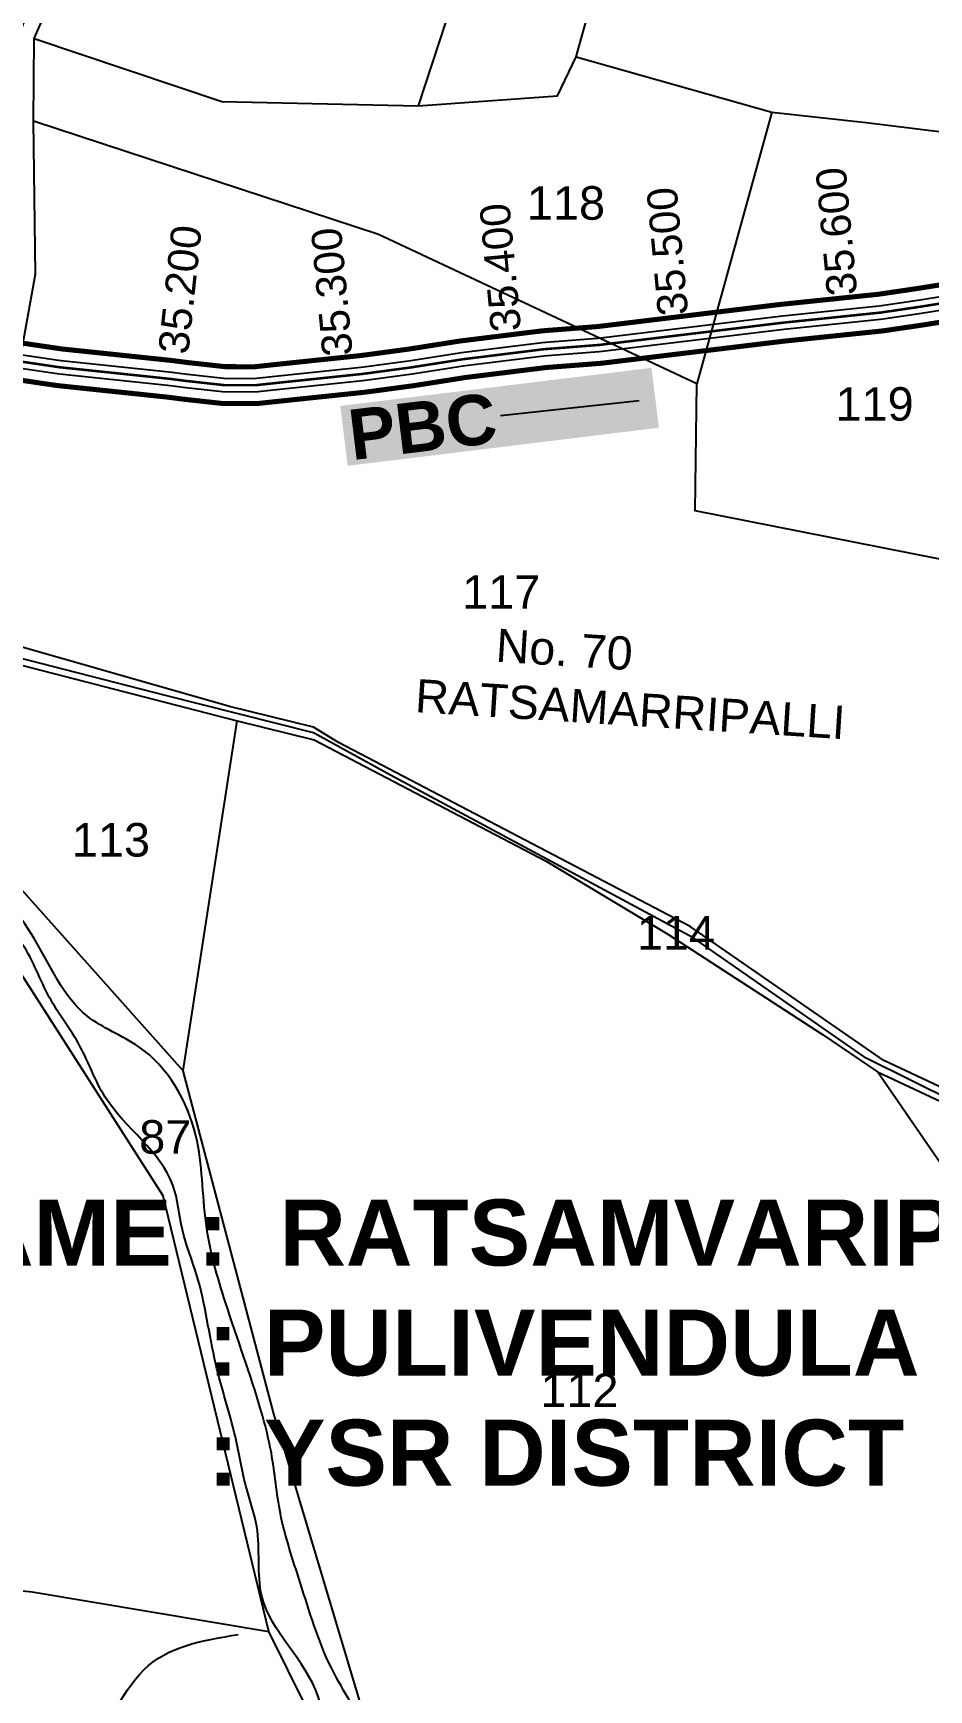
# Model space of a CAD drawing. Header units: inches. Extents: x 200003 to 248779, y 1594258 to 1607376.
# Drawn here: x 201964 to 202499, y 1600093 to 1601081 of the extents above; entities that cross this region are included whole.
import ezdxf
from ezdxf.enums import TextEntityAlignment as Align

# ---------------------------------------------------------------- set-up
doc = ezdxf.new("R2010")
doc.units = ezdxf.units.IN
doc.header["$LTSCALE"] = 15
doc.header["$MEASUREMENT"] = 0
doc.linetypes.add('HIDDEN2', pattern=[0.1875, 0.125, -0.0625])
for name, color, linetype in [('CANAL1', 7, 'Continuous'), ('CSMark', 72, 'Continuous'), ('PAPER SIZE', 5, 'Continuous'), ('PLOT', 7, 'Continuous'), ('PLOTS NO', 7, 'Continuous'), ('ROAD', 1, 'Continuous'), ('STREAM', 4, 'Continuous'), ('STRUCTURE', 5, 'Continuous'), ('TEXT', 1, 'Continuous'), ('text2', 7, 'Continuous')]:
    doc.layers.add(name, color=color, linetype=linetype)
doc.styles.get("Standard").update_dxf_attribs({"font": 'arial.ttf'})
doc.dimstyles.get("Standard").update_dxf_attribs({"dimtxt": 0.18, "dimasz": 0.18, "dimexe": 0.18, "dimexo": 0.0625, "dimgap": 0.09, "dimtad": 0, "dimtih": 1, "dimtoh": 1, "dimdec": 4, "dimzin": 0, "dimdsep": 46, "dimtxsty": 'Standard', "dimcen": 0.09, "dimadec": 0, "dimazin": 0, "dimtfac": 1, "dimtdec": 4, "dimtofl": 0, "dimtmove": 0, "dimatfit": 3, "dimfxl": 1, "dimtolj": 1, "dimtzin": 0, "dimarcsym": 0})

# ---------------------------------------------------------------- blocks, each defined once
blk = doc.blocks.new('PBC')
at = {"layer": 'STRUCTURE', "color": 5, "insert": (13.58418735620216, 8.749394984683022), "char_height": 30, "width": 181.0570371527063, "attachment_point": 1, "rotation": 325.634693942822, "bg_fill": 1, "box_fill_scale": 1.1, "bg_fill_color": 7, "bg_fill_true_color": 16777215, "bg_fill_transparency": 0}
blk.add_mtext('{\\fArial|b1|i0|c0|p34;\\C256;PBC}', dxfattribs=at)
at = {"layer": 'PAPER SIZE'}
blk.add_leader([(148.598555829667, -102.5206254196819), (80.64541452931007, -54.71103890542872)], dimstyle='Standard', override={"dimasz": 40, "dimgap": 0.09, "dimtad": 0, "dimtfill": 2, "dimtfillclr": 5}, dxfattribs=at)

msp = doc.modelspace()

# ---------------------------------------------------------------- linework, layer by layer
at = {"layer": 'CANAL1', "color": 5, "const_width": 1}
for points in [[(201942.2314178143, 1600891.263919006), (201980.4034912199, 1600885.623330536), (202046.5010831628, 1600878.681154444), (202056.0140254268, 1600877.452870728), (202078.4888922205, 1600874.978410146), (202097.0350943172, 1600874.928575778), (202109.4139735185, 1600876.258570502), (202131.2392513722, 1600878.556020813), (202160.6115169986, 1600881.628192204), (202189.5276633798, 1600885.513372766), (202220.4224384158, 1600890.375642375), (202268.8600844382, 1600896.366015076), (202301.9502723946, 1600898.925416345), (202411.0344294892, 1600912.12814167), (202459.2310847057, 1600917.124487172), (202469.6327221142, 1600918.202781383), (202492.5367521254, 1600921.580857076), (202513.7848999616, 1600924.963211196), (202541.2615075427, 1600927.126104596), (202560.7173437902, 1600928.104911133), (202571.0635953137, 1600926.146464288)], [(201941.0619770703, 1600883.349855047), (201979.4005087801, 1600877.684669464), (202045.5709168373, 1600870.734845556), (202055.0639745732, 1600869.509129272), (202078.0391077794, 1600866.979589854), (202097.4529056828, 1600866.927424222), (202110.2600264815, 1600868.303429498), (202132.0767486278, 1600870.599979187), (202161.5604830014, 1600873.683807796), (202190.6823366202, 1600877.596627234), (202221.5355615842, 1600882.452357625), (202269.6599155618, 1600888.403984924), (202302.7397276054, 1600890.962583655), (202411.9275705109, 1600904.17785833), (202460.0559905966, 1600909.167130182), (202470.6292778858, 1600910.263218617), (202493.7492478747, 1600913.673142924), (202514.7291000384, 1600917.012788804), (202541.7764924572, 1600919.141895405), (202560.1666562097, 1600920.067088867), (202571.5650050901, 1600917.909490016), (202571.6197849131, 1600917.894986564)]]:
    msp.add_lwpolyline(points, dxfattribs=at)
at = {"layer": 'CANAL1', "color": 200, "const_width": 3}
for points in [[(201943.2546784654, 1600898.18872497), (201981.2811008546, 1600892.569658973), (202047.3149786976, 1600885.634174722), (202056.8453199236, 1600884.403644501), (202078.8824536065, 1600881.977377902), (202096.6695093723, 1600881.92958339), (202108.673677176, 1600883.219318881), (202130.5064412735, 1600885.517557235), (202159.7811716756, 1600888.57952855), (202188.5173242946, 1600892.440525107), (202219.4484556433, 1600897.308516531), (202268.160232205, 1600903.332791459), (202301.2594990851, 1600905.892894949), (202410.2529310952, 1600919.084639593), (202458.5092920512, 1600924.087174539), (202468.7607358141, 1600925.149898802), (202491.4758183447, 1600928.50010696), (202512.9587248945, 1600931.919830788)], [(201940.0387164194, 1600876.425049083), (201978.5228991454, 1600870.738341027), (202044.7570213024, 1600863.781825278), (202054.2326800764, 1600862.558355498), (202077.6455463935, 1600859.980622098), (202097.8184906276, 1600859.92641661), (202111.000322824, 1600861.342681119), (202132.8095587266, 1600863.638442765), (202162.3908281841, 1600866.732471431), (202191.6926757054, 1600870.669474893), (202222.5095443566, 1600875.519483469), (202270.3597677951, 1600881.437208541), (202303.430500915, 1600883.995105052), (202412.7090689049, 1600897.221360408), (202460.7777832511, 1600902.204442816), (202471.501264186, 1600903.316101198), (202494.8101816553, 1600906.75389304), (202515.5552751055, 1600910.056169212)]]:
    msp.add_lwpolyline(points, dxfattribs=at)
at = {"layer": 'CANAL1', "color": 1, "linetype": 'HIDDEN2', "ltscale": 4}
msp.add_lwpolyline([(201941.6466974423, 1600887.306887026, 1.5, 1.5, 0), (201979.902, 1600881.654, 1.5, 1.5, 0), (202046.036, 1600874.708, 1.5, 1.5, 0), (202055.539, 1600873.481, 1.5, 1.5, 0), (202078.264, 1600870.979, 1.5, 1.5, 0), (202097.244, 1600870.928, 1.5, 1.5, 0), (202109.837, 1600872.281, 1.5, 1.5, 0), (202131.658, 1600874.578, 1.5, 1.5, 0), (202161.086, 1600877.656, 1.5, 1.5, 0), (202190.105, 1600881.555, 1.5, 1.5, 0), (202220.979, 1600886.414, 1.5, 1.5, 0), (202269.26, 1600892.385, 1.5, 1.5, 0), (202302.345, 1600894.944, 1.5, 1.5, 0), (202411.481, 1600908.153, 1.5, 1.5, 0), (202459.6435376511, 1600913.145808677, 1.5, 1.5, 0), (202470.131, 1600914.233, 1.5, 1.5, 0), (202493.143, 1600917.627, 1.5, 1.5, 0), (202514.257, 1600920.988, 1.5, 1.5, 0)], format="xyseb", dxfattribs=at)
at = {"layer": 'PLOT'}
for points in [[(202053.957527567, 1600462.002402028), (201932.5575560471, 1600597.861689476), (201927.2326670872, 1600711.6620391), (201927.133082722, 1600723.425285928), (201965.9076917473, 1600937.081635033), (201964.6013069599, 1601028.411473829), (201965.0116913038, 1601077.665897604), (202022.0002904177, 1601206.435493609), (202059.9807001398, 1601261.890162531), (202132.147231273, 1601350.470566426), (202136.3326966297, 1601353.720705054), (202158.6779624028, 1601387.928127899), (202167.0106673889, 1601507.09109524), (202240.0545166502, 1601631.69138495), (202216.2231885535, 1601727.832114049), (202218.4892300827, 1601794.368735834), (202146.2283328294, 1601838.681783565), (202120.244598803, 1601894.159003673), (202133.6782028802, 1602020.462850843), (202138.3250380596, 1602075.481972323)], [(201965.0116913038, 1601077.665897604), (202076.9635963015, 1601040.114109036), (202194.1025660174, 1601037.574102473), (202277.3338461035, 1601043.575717556), (202288.4902380546, 1601066.753530053), (202325.4848331321, 1601199.691081854), (202345.0175570243, 1601281.591303075), (202324.1191617801, 1601300.496514252), (202191.5159968723, 1601310.468763889), (202193.6325144515, 1601277.067513898), (202251.912954543, 1601213.35098243), (202194.1025660174, 1601037.574102473)], [(202288.4902380546, 1601066.753530053), (202405.2196374597, 1601033.735664132), (202461.4129427777, 1601027.529974841), (202555.0000000001, 1601016)], [(202405.2196374597, 1601033.735664132), (202360.4172678105, 1600871.822005917)], [(202567.7670416847, 1600754.869231131), (202359.4811331845, 1600795.905416327), (202360.4172678105, 1600871.822005917), (202170.4179872219, 1600960.731576625), (201964.6013069599, 1601028.411473829)], [(202206.1508892027, 1599575.797864599), (202246.1777196404, 1599691.513046718), (202303.4346986512, 1599745.493836055), (202299.0573121635, 1599751.315621895), (202248.9797520092, 1599848.942487827), (202127.7281902832, 1600081.945968786), (202105.1258417184, 1600127.618841285), (202041.9214183888, 1600387.415556365), (201924.3141379834, 1600571.157528654), (201895.1755099552, 1600677.571934553), (201837.6796452893, 1600744.628930128), (201829.2567908661, 1600772.265358023), (201739.6579747652, 1600826.560428528), (201698.8635093094, 1600849.74280549), (201659.729787709, 1600869.171933409)], [(201829.2567908661, 1600772.265358023), (201916.0421791837, 1600716.522071931), (201927.2326670872, 1600711.6620391), (202086.0779625435, 1600670.795989192)], [(202688.442800452, 1600370.242819212), (202591.9942232641, 1600412.581262359), (202580.0127037308, 1600417.52477406), (202471.9571849421, 1600468.108707296), (202356.5015064458, 1600548.016869462), (202146.5883312257, 1600657.749461883), (202131.7379081323, 1600666.94588372), (202081.6073213811, 1600679.401359468), (201927.133082722, 1600723.425285928)], [(202367.2813131664, 1599521.54888678), (202319.0311763581, 1599792.152324473), (202317.9659472539, 1599801.561492869), (202261.9445515679, 1599866.656241341), (202196.7511319459, 1600004.853810572), (202166.7116899134, 1600061.49796143), (202108.0043014553, 1600257.395633415), (202053.957527567, 1600462.002402028), (202086.0779625435, 1600670.795989192), (202132.0773569138, 1600659.388864421), (202270.6299227131, 1600587.171775669), (202343.2019747833, 1600543.594895564), (202435.4817922481, 1600483.759401635), (202468.2127133304, 1600461.462215796), (202578.9765228499, 1600409.632492346), (202590.4559072771, 1600403.502736955), (202692.867056104, 1600359.106504621)], [(202317.9659472539, 1599801.561492869), (202365.1061280064, 1599804.796939477), (202440.7403122018, 1599949.285757254), (202514.1587415394, 1600081.889203195), (202561.6932576531, 1600225.79966917), (202556.8237735797, 1600332.689536088), (202468.2127133304, 1600461.462215796)], [(201334.0474458956, 1599890.273129625), (201459.5643829771, 1599878.85500406), (201463.5907714497, 1599903.987412638), (201571.3032990448, 1599894.259672588), (201571.5115691441, 1599883.81970824), (201638.0835676697, 1599874.49163307), (201659.779960958, 1599869.731575886), (201773.1786223043, 1599852.053138918), (201804.4336015282, 1599928.77326054), (201840.1552273489, 1600045.73865769), (201893.5251372757, 1600158.939025701), (201963.8578585403, 1600151.326434346), (202105.1258417184, 1600127.618841285)]]:
    msp.add_lwpolyline(points, dxfattribs=at)
at = {"layer": 'ROAD'}
msp.add_lwpolyline([(202732.0784788411, 1600352.793509002), (202640.724172853, 1600386.296906349), (202540.4101811546, 1600430.351268566), (202461.4035667225, 1600469.497372067), (202358.7280858664, 1600541.205371482), (202177.6536412949, 1600638.393428638), (202131.6484069906, 1600663.634466712), (202043.3629926125, 1600685.850021749), (201953.5479573779, 1600708.888146924), (201904.151908265, 1600729.819839906), (201754.0143002022, 1600822.392133124), (201652.382897533, 1600878.818577635), (201566.2289827669, 1600926.205852855), (201447.0406074836, 1600973.2405169), (201375.925357989, 1601014.66069925), (201299.283640719, 1601059.511704808), (201283.4774819978, 1601075.135859865)], dxfattribs=at)
at = {"layer": 'STREAM'}
for points in [[(202310.9195758972, 1599538.53004605), (202317.3306710544, 1599561.205229884), (202320.1038452953, 1599585.085957379), (202327.6970267401, 1599610.270420329), (202321.4663696018, 1599649.195497405), (202322.3209977448, 1599688.608883816), (202324.2486356993, 1599712.507945667), (202319.8300151566, 1599742.741100213), (202316.8025419971, 1599772.099020459), (202303.9923737001, 1599793.934344534), (202284.3963853092, 1599826.186442658), (202273.5719682982, 1599846.982036076), (202249.1612873354, 1599878.92636352), (202234.8142257649, 1599906.27641422), (202223.0519028524, 1599935.823738348), (202208.3011447228, 1599957.549538454), (202186.8911150036, 1599999.347850749), (202172.5867877282, 1600028.668703952), (202164.302869559, 1600062.647243651), (202142.4090507739, 1600105.933584715), (202123.7702560307, 1600156.930257609), (202111.9758994335, 1600198.026171899), (202106.5590306414, 1600234.195567385), (202100.3462673007, 1600259.679394334), (202079.211975351, 1600323.890042178), (202067.6094587886, 1600370.992920451), (202061.5313002491, 1600423.382201906), (202027.5136446323, 1600476.377019002), (201996.7999263761, 1600494.612388962), (201964.7999601861, 1600541.2825843), (201936.8937958894, 1600585.604472626), (201925.2846613642, 1600653.459062709), (201921.8896275021, 1600704.911043525), (201911.1463520356, 1600729.48133544), (201930.6413680565, 1600795.637262872), (201935.7423105244, 1600864.481804796), (201951.8607444933, 1600921.369589826), (201957.2093754656, 1600960.012790676), (201953.8127793718, 1601032.090531224), (201954.730973094, 1601074.435408668), (201985.7761452543, 1601133.252846881), (202003.4434794407, 1601178.389189133), (202011.1845470237, 1601202.558672054), (202056.8769135657, 1601269.446718531), (202093.8037484721, 1601308.306515057), (202126.7997003213, 1601353.110476124), (202147.3695003452, 1601386.466025283), (202156.5372226827, 1601454.621597694), (202162.326803015, 1601492.804573103), (202172.0856287312, 1601526.845208238), (202203.3177831406, 1601573.49007107), (202222.2207593018, 1601613.191355612), (202231.7165579968, 1601635.069173233), (202211.2674911064, 1601711.129685292), (202212.8806012995, 1601764.726687235), (202206.7917137982, 1601795.956015183), (202156.2332645413, 1601816.624808114), (202115.016948277, 1601871.150214496), (202108.8680684997, 1601920.408588756), (202123.4857320499, 1601991.300093064), (202127.5903410184, 1602014.196139693), (202126.7754335778, 1602039.001811856), (202130.0274462428, 1602064.169666061)], [(202086.0666659036, 1601974.628555293), (202082.3976629624, 1601950.079116547), (202056.1762392201, 1601898.255188075), (202036.9268664382, 1601857.922727241), (202001.5126343007, 1601816.149672196), (201965.0646045222, 1601788.728491594), (201937.8870052256, 1601775.436047716), (201883.4456268762, 1601766.521308853), (201809.4009640951, 1601790.534230158), (201758.7478868841, 1601794.433385233), (201723.7313077147, 1601782.58859047), (201698.642233508, 1601776.130148286), (201696.1832942155, 1601771.083146658), (201653.2969864953, 1601758.288554779), (201618.8478159184, 1601733.827372652), (201576.1880125585, 1601705.622680553), (201553.3108530517, 1601697.716019509), (201520.375140067, 1601654.841323496), (201488.4295002007, 1601629.485227977), (201463.7992709604, 1601605.371059732), (201413.7261708802, 1601560.375692982), (201371.6884149158, 1601522.074423175), (201328.986822271, 1601491.909863778), (201306.6124266557, 1601471.24579306), (201287.5678735085, 1601446.1701752), (201256.7848007325, 1601422.749644367), (201239.68435094, 1601383.907641434), (201217.5387383317, 1601358.058934549), (201183.1147744514, 1601300.938572825), (201147.6658662019, 1601258.251913239), (201129.9954353672, 1601229.067427291), (201100.1958549897, 1601197.65900327), (201082.5613815509, 1601177.184404077), (201065.0605739446, 1601162.841503952), (201051.9414307803, 1601133.308717032), (201028.9803019417, 1601083.627143843), (200998.6777204552, 1601057.65240006), (200981.0530909052, 1601038.284704889), (200952.5842827897, 1601032.174032444), (200926.6400522676, 1601013.113171676), (200862.0572071549, 1600997.69390895), (200813.0936242885, 1600978.010862701), (200781.5580727302, 1600972.807612284), (200733.7911329404, 1600957.806902669), (200709.3567934089, 1600948.472458016), (200682.6413197595, 1600937.393999787), (200660.6727529408, 1600938.31865488), (200627.4541592566, 1600917.068641542), (200580.5443555504, 1600905.97977593), (200544.7709496465, 1600891.062181863), (200512.0569771075, 1600893.116723691), (200485.8282609885, 1600883.821187765), (200442.3111237941, 1600887.443319988), (200399.3207338551, 1600885.290446099), (200357.6639873047, 1600905.825437135), (200331.9568849163, 1600911.150662657), (200305.8290747457, 1600910.034474666), (200256.5559144317, 1600915.870403476), (200235.6312298941, 1600908.751965726), (200215.9854793493, 1600921.798327674), (200189.5349265405, 1600918.725995695), (200171.3725868081, 1600922.485293769)], [(200162.396929599, 1600896.878367386), (200202.4967344243, 1600895.167339274), (200248.0501799177, 1600886.04659635), (200319.1405286346, 1600863.751453375), (200365.0822840608, 1600872.571273341), (200408.7080025214, 1600865.174770227), (200432.3105248209, 1600866.345715809), (200462.4091477602, 1600856.438168189), (200511.6756349308, 1600863.222457317), (200551.4891743266, 1600861.237526008), (200582.9890059854, 1600877.101146859), (200623.1262480644, 1600878.193965089), (200657.7178338925, 1600894.270951854), (200689.3829595638, 1600891.90159904), (200727.9333216007, 1600909.29507394), (200767.2708609057, 1600911.246748563), (200808.1256816125, 1600931.394616287), (200859.2084789884, 1600944.309650508), (200886.6820873386, 1600968.674253047), (200927.7074276822, 1600977.718526848), (200957.1445198773, 1601002.040553787), (200990.5112917777, 1601013.37659479), (201016.7337593289, 1601044.779379793), (201031.4335360417, 1601074.307798814), (201059.4420386338, 1601123.34043226), (201077.8570991635, 1601155.62285438), (201102.3914968179, 1601173.881060465), (201122.0279868522, 1601199.256820521), (201144.3240824616, 1601217.844263973), (201168.5805518042, 1601247.737227395), (201194.5714569039, 1601281.388878465), (201206.9683958781, 1601309.44557422), (201234.0614580674, 1601340.745093041), (201258.3751511693, 1601374.713518869), (201284.4524495349, 1601399.38880517), (201311.1266075944, 1601425.733884994), (201332.4585418134, 1601451.633694727), (201388.8333438257, 1601498.491091478), (201439.3282596015, 1601548.999574576), (201477.9782886551, 1601581.95863593), (201508.7267126926, 1601614.946313191), (201544.7018643838, 1601643.052855282), (201585.947976407, 1601679.026179763), (201616.4768681355, 1601701.922203386), (201639.9073114651, 1601721.045863164), (201652.0185679226, 1601735.92757105), (201681.9937374744, 1601746.215232081), (201713.4084727595, 1601758.154413648), (201751.6515241888, 1601767.806802564), (201801.6182060312, 1601781.026444894), (201840.4324101378, 1601771.771130983), (201910.9056625199, 1601759.866189445), (201947.2310559641, 1601752.347873915), (201987.7576459674, 1601757.358534128), (202061.4219734054, 1601824.289391979), (202099.3254350424, 1601837.770609587), (202122.6909004079, 1601828.009061753), (202128.1140230315, 1601806.296607593), (202140.8442620463, 1601784.986521279), (202177.2780234844, 1601764.738890631), (202196.8514217772, 1601735.427850312), (202205.6564610937, 1601675.500549066), (202212.3110508517, 1601644.895865453), (202205.0874270279, 1601596.534165249), (202181.7804370858, 1601557.215296821), (202162.7506609134, 1601533.898487964), (202154.0248047601, 1601506.88381591), (202150.9355197262, 1601467.967772561), (202141.4112196328, 1601430.182606582), (202130.3024687445, 1601383.868292561), (202116.4545168076, 1601353.599511303), (202094.54812576, 1601327.846587269), (202081.0654582306, 1601301.495873681), (202057.6099977568, 1601281.25113), (202037.7210939805, 1601245.638452053), (201994.6838464505, 1601202.54071758), (201971.0668579917, 1601148.925466076), (201955.4911861084, 1601104.76087195), (201927.0492316122, 1601061.627064078), (201924.9058693644, 1601014.557534053), (201927.6563464261, 1600912.094708966), (201910.4051107255, 1600843.087246549), (201885.3275915977, 1600805.037656975), (201863.470166667, 1600770.508454954), (201815.5156260672, 1600754.495302311), (201755.3261965733, 1600762.493769912), (201680.182836846, 1600756.045551275), (201636.9213185115, 1600749.354607604), (201599.1249877936, 1600746.135369548), (201541.8420560685, 1600714.169281184), (201463.578947319, 1600667.400093612), (201426.504734829, 1600656.08759247), (201415.433886292, 1600649.848095651), (201356.3162534056, 1600616.126536792), (201325.8793496129, 1600600.182424352), (201286.3583982925, 1600558.856106847), (201261.9531753775, 1600531.113389227), (201231.9940397977, 1600516.504987084), (201221.8261073664, 1600503.26269199), (201190.5788427512, 1600491.374953618), (201180.2783201811, 1600457.098524971), (201169.0657894927, 1600445.271734499), (201168.5000141233, 1600419.179540557), (201150.0133154809, 1600382.809828491), (201132.9797909917, 1600348.653931665), (201123.032436187, 1600318.128536985), (201110.5631675363, 1600300.153834123), (201102.854942797, 1600281.514488818), (201094.8343439526, 1600274.390431207)], [(202220.7439343437, 1599568.769737236), (202236.8472234164, 1599610.333497165), (202247.4163436017, 1599630.357551707), (202267.5157613818, 1599686.321347692), (202298.4903603969, 1599725.59357832), (202305.5416092643, 1599752.163695846), (202277.9693138884, 1599818.477381784), (202254.6776876358, 1599860.895369335), (202236.5696597539, 1599882.66643019), (202221.0964746215, 1599922.101936074), (202198.9361261246, 1599953.423034198), (202187.543323898, 1599986.300279765), (202173.2706492362, 1600003.206162803), (202162.392292974, 1600033.821894143), (202147.8014288483, 1600049.046907357), (202134.5389035835, 1600088.967753845), (202100.9121928769, 1600148.794297273), (202097.8676662874, 1600190.228428949), (202091.8746093185, 1600212.590152251), (202085.0955861152, 1600243.691724751), (202073.424773099, 1600287.155239746), (202061.9685749341, 1600340.516273482), (202053.5390051058, 1600367.255368239), (202047.8109124409, 1600393.936181067), (202007.4558307053, 1600446.326982911), (201992.350627527, 1600476.811700828), (201974.0632652976, 1600506.015204254), (201958.0768517085, 1600537.419469828), (201927.7994203507, 1600574.534775598), (201917.5788787204, 1600624.09374218), (201906.4966177494, 1600653.141012335), (201904.4382968307, 1600682.892753712), (201877.302590852, 1600719.489863418), (201852.1549454768, 1600743.890740889), (201835.4056409982, 1600760.90806591)], [(201726.239698863, 1599640.445765856), (201719.5811722786, 1599668.746877721), (201723.9632617205, 1599703.166444905), (201728.1280395744, 1599748.49045711), (201758.0890865706, 1599767.822795387), (201778.142932372, 1599812.348056546), (201789.5579978044, 1599855.486275355), (201798.6105990916, 1599895.708800275), (201819.376090196, 1599931.135470228), (201845.36548092, 1599976.894382372), (201866.4481371429, 1600005.956318259), (201897.1897408192, 1600019.368091651), (201942.6050350962, 1600056.338883806), (201991.7650909832, 1600059.814491833), (202030.464468313, 1600104.843291085), (202086.8222144529, 1600125.874337317)]]:
    msp.add_spline(points, degree=3, dxfattribs=at)
at = {"layer": 'text2', "color": 5, "linetype": 'Continuous'}
for p in [(202449.3174323793, 1600912.075344567), (202348.6288778724, 1600900.54585221), (202247.8783579894, 1600889.740693038), (202247.8783579894, 1600889.740693038), (202046.5893224491, 1600874.636556599), (202147.4484641851, 1600876.229591979), (202147.4484641851, 1600876.229591979)]:
    msp.add_point(p, dxfattribs=at)

# ---------------------------------------------------------------- block references
at = {"layer": 'PAPER SIZE', "rotation": 41.33840490317032}
msp.add_blockref('PBC', (202146.6437313966, 1600840.408985768), dxfattribs=at)

# ---------------------------------------------------------------- texts
at = {"layer": 'CSMark', "color": 1}
for s, height, rotation, p in [('35.600', 17.99999999999995, 95.26814014904197, (202447.2283119499, 1600924.217518403)), ('35.500', 17.99999999999995, 95.26814014904197, (202346.364272059, 1600912.338200671)), ('35.400', 17.99999999999995, 95.26814014904197, (202246.6508094631, 1600902.75814267)), ('35.200', 17.99999999999996, 83.88343443708311, (202047.9759066744, 1600889.757160198)), ('35.300', 17.99999999999995, 95.26814014904197, (202146.1702711857, 1600888.196399301))]:
    msp.add_text(s, height=height, rotation=rotation, dxfattribs=at).set_placement(p, align=Align.MIDDLE_LEFT)
at = {"layer": 'PLOTS NO'}
for s, p in [('118', (202282.3606492344, 1600979.601599046)), ('119', (202466.4941520479, 1600859.737974768)), ('117', (202243.7212241863, 1600747.608614698)), ('113', (202010.8680766734, 1600599.812740114)), ('114', (202347.9960659527, 1600544.369274031)), ('87', (202043.2611341819, 1600422.607150301)), ('112', (202290.3712963095, 1600271.624959586))]:
    msp.add_text(s, height=20, dxfattribs=at).set_placement(p, align=Align.MIDDLE_CENTER)
at = {"layer": 'TEXT', "insert": (202195.2806511781, 1600728.720099871), "char_height": 19.81599857236275, "width": 130.0830770557249, "attachment_point": 1, "rotation": 356.38964093506274}
msp.add_mtext('      No. 70 RATSAMARRIPALLI', dxfattribs=at)
at = {"layer": 'TEXT', "insert": (201631.6242516345, 1600385.29129428), "char_height": 39.37448787758411, "width": 1029.341390845792, "attachment_point": 1}
msp.add_mtext('\\pxql;{\\fArial|b1|i0|c0|p34;\\C1;VILLAGE NAME :\\C5;  RATSAMVARIPALLI \\P\\C1;MANDAL             : \\C5;PULIVENDULA \\P\\C1;DISTRICT            : \\C5;YSR DISTRICT}', dxfattribs=at)

doc.saveas('drawing.dxf')
